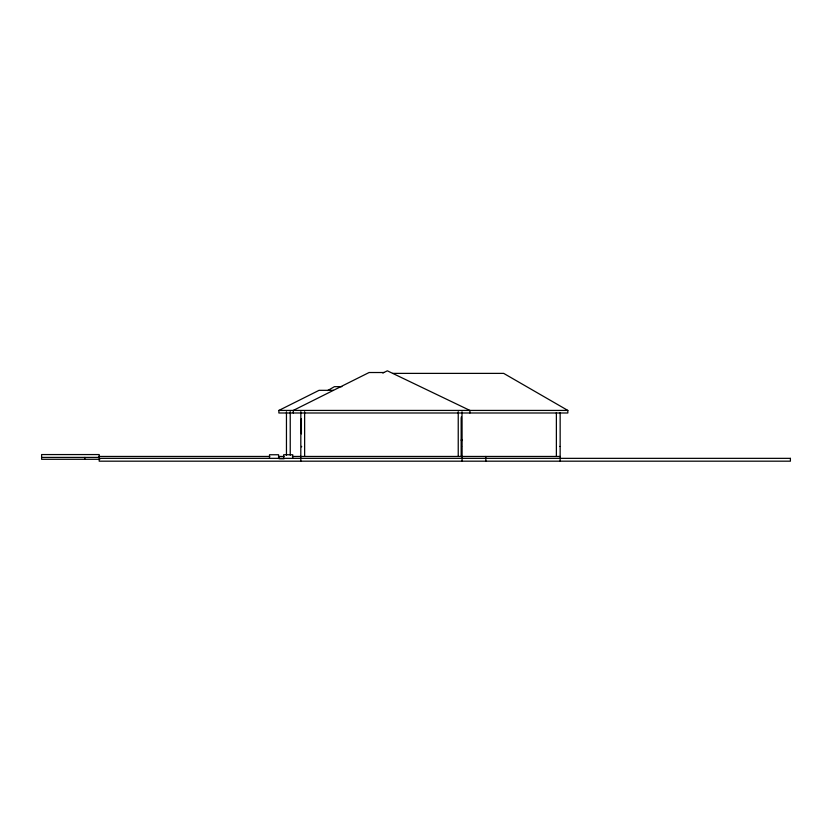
<?xml version="1.0" encoding="UTF-8"?>
<svg xmlns="http://www.w3.org/2000/svg" width="832" height="832" viewBox="0 0 832 832"><rect width="100%" height="100%" fill="white"/><g stroke="black" fill="none" stroke-linecap="round" stroke-linejoin="round"><path stroke-width="1.25" d="M327.756 390.52L334.433 386.662L341.89 386.662M301.61 446.347L301.61 446.888M392.694 373.381L503.682 373.381L567.84 410.426L567.84 412.994L278.876 412.994L278.876 410.426L319.051 390.333L333.455 390.333M382.803 373.006L387.358 370.822L469.914 410.426L469.914 412.994M461.75 440.461L461.562 440.461M461.75 440.138L461.188 440.055L462.415 440.461L461.75 440.055M383.822 372.518L369.096 372.518L293.28 410.426L293.28 412.994M278.876 410.426L567.84 410.426M461.396 417.664L461.396 456.31M461.562 439.65L461.562 440.95M98.519 456.456L269.766 456.456M278.751 456.456L284.118 456.456M292.396 456.456L560.154 456.456M41.6 457.402L99.195 457.402L99.195 454.563L41.6 454.563L41.6 459.285L99.809 459.285M284.118 458.723L279.053 458.723L279.053 456.456M560.154 412.62L560.154 461.178M556.379 412.62L556.379 456.456M485.836 456.456L485.836 461.178M462.072 461.178L462.01 411.798M461.396 416.77L461.396 456.456M458.234 411.705L458.234 456.456M304.637 411.705L304.637 456.456M301.402 418.756L301.402 433.867M300.851 411.632L300.799 461.178M292.75 458.442L292.75 454.75L283.681 454.75L283.681 458.442M290.233 411.632L290.233 455.177M286.458 411.819L286.458 455.187M278.574 458.442L278.574 454.75L269.506 454.75L269.506 458.442M84.854 457.402L84.854 459.285M461.573 446.472L461.594 446.41M559.718 446.472L559.738 446.41M790.4 458.349L99.195 458.349L99.195 461.178L790.4 461.178L790.4 458.349"/></g></svg>
